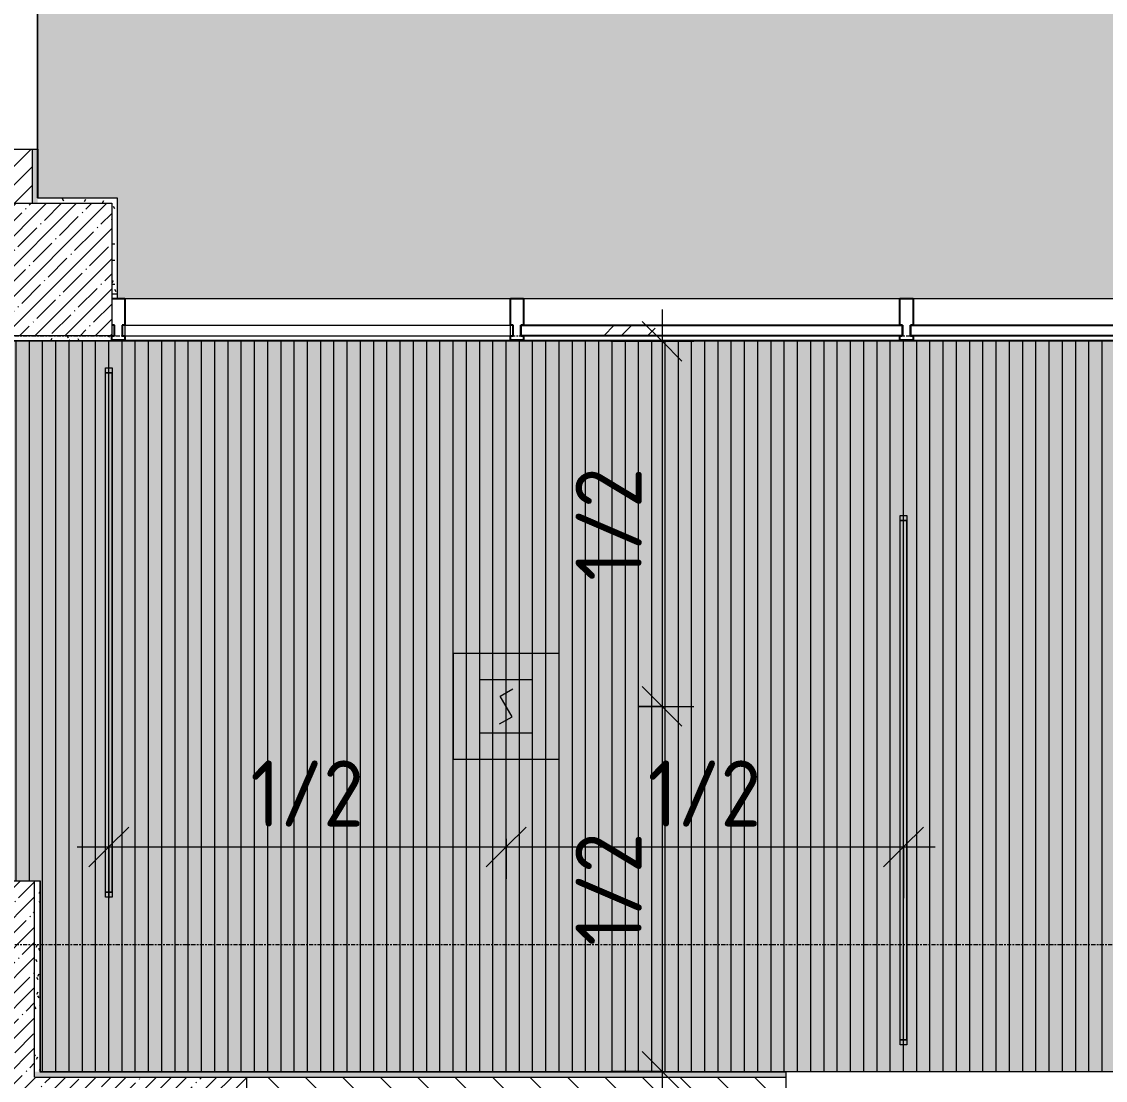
# Model space of a CAD drawing. Header units: millimetres. Extents: x 81548 to 272142, y -8553 to 29000.
# Drawn here: x 100760 to 104851, y 10588 to 14586 of the extents above; entities that cross this region are included whole.
import ezdxf

# ---------------------------------------------------------------- set-up
doc = ezdxf.new("R2010")
doc.units = ezdxf.units.MM
doc.linetypes.add('Осевая', pattern=[31.75, 6.35, -4.7625, 15.875, -4.7625])
for name, color, linetype, lineweight in [('A-ANNO-DIMS', 7, 'Continuous', 9), ('A-ANNO-DIMS-100', 7, 'Continuous', 9), ('A-CLNG-PATT', 7, 'Continuous', 9), ('A-GLAZ-CURT', 7, 'Continuous', 9), ('A-GLAZ-CURT-1', 7, 'Continuous', 25), ('A-GLAZ-CWMG', 7, 'Continuous', 9), ('A-GLAZ-CWMG-1', 7, 'Continuous', 25), ('A-WALL', 7, 'Continuous', 9), ('I-WALL', 7, 'Continuous', 9), ('Q-SPCQ', 7, 'Continuous', 9), ('S-COLS', 7, 'Continuous', 9), ('Оси-2', 7, 'Осевая', 9)]:
    doc.layers.add(name, color=color, linetype=linetype, lineweight=lineweight)
for name, color, linetype, lineweight, true_color in [('A-CLNG-1', 7, 'Continuous', 9, 0xeaeaea), ('A-WALL-1', 7, 'Continuous', 9, 0x3c3c3c), ('A-WALL-FNSH-1', 7, 'Continuous', 9, 0x3c3c3c), ('E-LITE-EQPM-1', 7, 'Continuous', 9, 0xff8080), ('I-WALL-1', 7, 'Continuous', 9, 0x535353), ('Q-SPCQ-4', 1, 'Continuous', 9, 0xff0000), ('S-COLS-1', 9, 'Continuous', 9, 0x808080), ('S-COLS-2', 7, 'Continuous', 9, 0x3c3c3c)]:
    doc.layers.add(name, color=color, linetype=linetype, lineweight=lineweight, true_color=true_color)
doc.layers.add('A-CLNG-PATT-1', color=7, linetype='Continuous', lineweight=9, transparency=1)
doc.styles.add('ISOCPEUR', font='isocpeur.ttf', dxfattribs={"width": 0.9, "height": 250})
doc.dimstyles.new('ISO-2_5_0_9К_БОЛЬШОЙ', dxfattribs={"dimscale": 304.8, "dimtxt": 248.995294, "dimasz": 0.492126, "dimexe": 0.393701, "dimexo": 0.984252, "dimgap": 0, "dimtad": 1, "dimdec": 0, "dimrnd": 10, "dimzin": 0, "dimdsep": 46, "dimtxsty": 'ISOCPEUR', "dimblk1": 'OBLIQUE', "dimblk2": 'OBLIQUE', "dimsah": 1, "dimcen": 0.09, "dimdle": 0.393701, "dimazin": 0, "dimtfac": 1, "dimtdec": 4, "dimtix": 1, "dimtmove": 0, "dimatfit": 3, "dimfxl": 1, "dimtvp": 1, "dimtolj": 1, "dimtzin": 0, "dimarcsym": 2})
pattern_1 = [(45, (0, 0), (-57.024626, 57.024626), []), (45, (57.025, 0), (-57.024626, 57.024626), [100.806, -20.161, 3.353, -16.808])]
pattern_2 = [(0, (0, 0), (121.92, 30.48), [10.058, -81.382, 10.058, -81.382, -487.68]), (0, (0, 0), (121.92, 30.48), [-182.88, 10.058, -172.822, 10.058, -81.382, -213.36]), (0, (0, 0), (121.92, 30.48), [-457.2, 10.058, -50.902, 10.058, -142.342]), (120, (45.72, 15.24), (-87.356454, 90.345817), [10.058, -81.382, 10.058, -81.382, -487.68]), (120, (45.72, 15.24), (-87.356454, 90.345817), [-182.88, 10.058, -172.822, 10.058, -81.382, -213.36]), (120, (45.72, 15.24), (-87.356454, 90.345817), [-457.2, 10.058, -50.902, 10.058, -142.342]), (240, (60.96, 76.2), (-34.563546, -120.825817), [10.058, -81.382, 10.058, -81.382, -487.68]), (240, (60.96, 76.2), (-34.563546, -120.825817), [-182.88, 10.058, -172.822, 10.058, -81.382, -213.36]), (240, (60.96, 76.2), (-34.563546, -120.825817), [-457.2, 10.058, -50.902, 10.058, -142.342])]

# ---------------------------------------------------------------- blocks, each defined once
blk = doc.blocks.new('BSC_Колонна _Прямоугольная - 500х500-17857564-Сводный план потолков 2 этажа в осях 23-33')
at = {"layer": 'S-COLS-1'}
h = blk.add_hatch(dxfattribs=at)
h.set_pattern_fill('FP_17', color=256, style=0, pattern_type=2)
h.set_pattern_definition([(45, (-100850, -13650), (-57.024626, 57.024626), []), (45, (-100792.975, -13650), (-57.024626, 57.024626), [100.806, -20.161, 3.353, -16.808])])
h.paths.add_polyline_path([(-250, -250), (250, -250), (250, 250), (-250, 250), (-250, 37.6)])
at = {"layer": 'S-COLS-2'}
for p, q in [((-250, 250), (250, 250)), ((-250, -250), (-250, 250)), ((250, 250), (250, -250)), ((250, -250), (-250, -250))]:
    blk.add_line(p, q, dxfattribs=at)
blk = doc.blocks.new('Downlight - Strip - 2000 мм-27655400-Сводный план потолков 2 этажа в осях 23-33')
at = {"layer": 'E-LITE-EQPM-1'}
for p, q in [((-1000, -231.3), (-1000, -205.9)), ((-1000, -205.9), (-980.9, -205.9)), ((-980.9, -231.3), (-1000, -231.3)), ((-980.9, -231.3), (-980.9, -205.9)), ((-980.9, -205.9), (981, -205.9)), ((-980.9, -205.9), (-980.9, -231.3)), ((-980.9, -231.3), (-980.9, -205.9)), ((-980.9, -205.9), (-980.9, -231.3)), ((-980.9, -205.9), (981, -205.9)), ((-980.9, -205.9), (981, -205.9)), ((981, -231.3), (-980.9, -231.3)), ((981, -231.3), (-980.9, -231.3)), ((-980.9, -231.3), (981, -231.3)), ((981, -205.9), (981, -231.3)), ((981, -231.3), (981, -205.9)), ((981, -205.9), (1000, -205.9)), ((981, -231.3), (981, -205.9)), ((981, -205.9), (981, -231.3)), ((1000, -231.3), (981, -231.3)), ((1000, -205.9), (1000, -231.3))]:
    blk.add_line(p, q, dxfattribs=at)
blk = doc.blocks.new('Извещатель потолочный - Монтируемые на перекрытии-30351624-Сводный план потолков 2 этажа в осях 23-33')
at = {"layer": 'Q-SPCQ'}
for p, q in [((-300, 300), (-300, -100)), ((100, 300), (-300, 300)), ((100, -100), (100, 300)), ((0, 200), (-200, 200)), ((-200, 200), (-200, 0)), ((-122.5, 139), (-74.9, 166.5)), ((0, 0), (0, 200)), ((-100, 100), (-122.5, 139)), ((-77.5, 61), (-100, 100)), ((-125.1, 33.5), (-77.5, 61)), ((-200, 0), (0, 0)), ((-300, -100), (100, -100))]:
    blk.add_line(p, q, dxfattribs=at)
blk = doc.blocks.new('Прямоугольный импост - Импост структурный с накладкой - 160мм Темный-32426886-Сводный план потолков 2 этажа в осях 23-33')
at = {"layer": 'A-GLAZ-CWMG'}
blk.add_line((104125, 13540), (105500, 13540), dxfattribs=at)
blk = doc.blocks.new('Прямоугольный импост - Импост структурный с накладкой - 160мм Темный-32427021-Сводный план потолков 2 этажа в осях 23-33')
at = {"layer": 'A-GLAZ-CWMG'}
blk.add_line((102655, 13540), (104075, 13540), dxfattribs=at)
blk = doc.blocks.new('Прямоугольный импост - Импост структурный с накладкой - 160мм Темный-30755595-Сводный план потолков 2 этажа в осях 23-33')
at = {"layer": 'A-GLAZ-CWMG-1'}
for p, q in [((-50, 0), (-50, 17)), ((-50, 17), (0, 17)), ((-40, 0), (-50, 0)), ((-40, -40), (-40, 0)), ((0, 0), (-10, 0)), ((-10, 0), (-10, -40)), ((0, 17), (0, 0)), ((-50, -140), (-50, -40)), ((-50, -40), (-40, -40)), ((-10, -40), (0, -40)), ((0, -140), (-50, -140))]:
    blk.add_line(p, q, dxfattribs=at)
blk = doc.blocks.new('Прямоугольный импост - Импост структурный с накладкой - 160мм Темный-32426887-Сводный план потолков 2 этажа в осях 23-33')
at = {"layer": 'A-GLAZ-CWMG'}
for p, q in [((104125, 13540), (105500, 13540)), ((104125, 13383), (105500, 13383))]:
    blk.add_line(p, q, dxfattribs=at)
blk = doc.blocks.new('Системная панель - Стекло - 40мм-32427251-Сводный план потолков 2 этажа в осях 23-33')
at = {"layer": 'A-GLAZ-CURT'}
h = blk.add_hatch(dxfattribs=at)
h.set_pattern_fill('FP_32', color=256, style=0, pattern_type=2)
h.set_pattern_definition([(45, (-104912.5, -13300), (-282.8427, 282.8427), [200, -600]), (45, (-105112.5, -13400), (-282.8427, 282.8427), [600, -200]), (45, (-104712.5, -13500), (-282.8427, 282.8427), [200, -600])])
h.paths.add_polyline_path([(-697.5, 0), (697.5, 0), (697.5, 40), (-697.5, 40)])
at = {"layer": 'A-GLAZ-CURT-1'}
for p, q in [((-697.5, 0), (-697.5, 40)), ((-697.5, 40), (697.5, 40)), ((697.5, 40), (697.5, 0)), ((697.5, 0), (-697.5, 0))]:
    blk.add_line(p, q, dxfattribs=at)
blk = doc.blocks.new('Прямоугольный импост - Импост структурный с накладкой - 160мм Темный-V10-Сводный план потолков 2 этажа в осях 23-33')
at = {"layer": 'A-GLAZ-CWMG'}
blk.add_line((104125, 13540), (105500, 13540), dxfattribs=at)
blk = doc.blocks.new('Прямоугольный импост - Импост структурный с накладкой - 160мм Темный-32427024-Сводный план потолков 2 этажа в осях 23-33')
at = {"layer": 'A-GLAZ-CWMG'}
blk.add_line((101150, 13540), (102605, 13540), dxfattribs=at)
blk = doc.blocks.new('Прямоугольный импост - Импост структурный с накладкой - 160мм Темный-V11-Сводный план потолков 2 этажа в осях 23-33')
at = {"layer": 'A-GLAZ-CWMG'}
for p, q in [((101150, 13540), (102605, 13540)), ((101150, 13440), (101150, 13400)), ((101150, 13440), (102605, 13440)), ((102605, 13400), (102605, 13440)), ((101150, 13400), (102605, 13400)), ((101150, 13383), (102605, 13383))]:
    blk.add_line(p, q, dxfattribs=at)
blk = doc.blocks.new('Системная панель - Стекло - 40мм-32427252-Сводный план потолков 2 этажа в осях 23-33')
at = {"layer": 'A-GLAZ-CURT'}
h = blk.add_hatch(dxfattribs=at)
h.set_pattern_fill('FP_33', color=256, style=0, pattern_type=2)
h.set_pattern_definition([(45, (-103465, -13300), (-282.8427, 282.8427), [200, -600]), (45, (-103665, -13400), (-282.8427, 282.8427), [600, -200]), (45, (-103265, -13500), (-282.8427, 282.8427), [200, -600])])
h.paths.add_polyline_path([(720, 0), (720, 40), (-720, 40), (-720, 0), (276, 0)])
at = {"layer": 'A-GLAZ-CURT-1'}
for p, q in [((-720, 0), (-720, 40)), ((-720, 40), (720, 40)), ((720, 0), (-720, 0)), ((720, 40), (720, 0))]:
    blk.add_line(p, q, dxfattribs=at)
blk = doc.blocks.new('Прямоугольный импост - Импост структурный с накладкой - 160мм Темный-32427244-Сводный план потолков 2 этажа в осях 23-33')
at = {"layer": 'A-GLAZ-CWMG-1'}
for p, q in [((25, 17), (-25, 17)), ((-25, 17), (-25, 0)), ((-25, 0), (-15, 0)), ((-15, 0), (-15, -40)), ((15, 0), (25, 0)), ((15, -40), (15, 0)), ((25, 0), (25, 17)), ((-15, -40), (-25, -40)), ((-25, -40), (-25, -140)), ((25, -40), (15, -40)), ((25, -140), (25, -40)), ((-25, -140), (25, -140))]:
    blk.add_line(p, q, dxfattribs=at)
blk = doc.blocks.new('Прямоугольный импост - Импост структурный с накладкой - 160мм Темный-32427022-Сводный план потолков 2 этажа в осях 23-33')
at = {"layer": 'A-GLAZ-CWMG'}
for p, q in [((102655, 13540), (104075, 13540)), ((102655, 13383), (104075, 13383))]:
    blk.add_line(p, q, dxfattribs=at)
blk = doc.blocks.new('Прямоугольный импост - Импост структурный с накладкой - 160мм Темный-V12-Сводный план потолков 2 этажа в осях 23-33')
at = {"layer": 'A-GLAZ-CWMG'}
blk.add_line((102655, 13540), (104075, 13540), dxfattribs=at)
blk = doc.blocks.new('Прямоугольный импост - Импост структурный с накладкой - 160мм Темный-32427026-Сводный план потолков 2 этажа в осях 23-33')
at = {"layer": 'A-GLAZ-CWMG'}
blk.add_line((101150, 13540), (102605, 13540), dxfattribs=at)
blk = doc.blocks.new('Прямоугольный импост - Импост структурный с накладкой - 160мм Темный-30755591-Сводный план потолков 2 этажа в осях 23-33')
at = {"layer": 'A-GLAZ-CWMG-1'}
for p, q in [((25, 17), (-25, 17)), ((-25, 17), (-25, 0)), ((-25, 0), (-15, 0)), ((-15, 0), (-15, -40)), ((15, 0), (25, 0)), ((15, -40), (15, 0)), ((25, 0), (25, 17)), ((-15, -40), (-25, -40)), ((-25, -40), (-25, -140)), ((25, -40), (15, -40)), ((25, -140), (25, -40)), ((-25, -140), (25, -140))]:
    blk.add_line(p, q, dxfattribs=at)
blk = doc.blocks.new('DIMBLOCK113-Сводный план потолков 2 этажа в осях 23-33')
at = {"layer": 'A-ANNO-DIMS-100'}
for p, q in [((103177.5, 13499), (103177.5, 12000)), ((102983.6, 13379), (103297.5, 13379)), ((103177.5, 13379), (102983.6, 13379)), ((103089, 12000), (103297.5, 12000)), ((103177.5, 12000), (103089, 12000))]:
    blk.add_line(p, q, dxfattribs=at)
at = {"layer": 'A-ANNO-DIMS-100', "lineweight": 20}
for p, q in [((103177.5, 13379), (103102.5, 13454)), ((103177.5, 13379), (103252.5, 13304)), ((103177.5, 12000), (103102.5, 12075)), ((103177.5, 12000), (103252.5, 11925))]:
    blk.add_line(p, q, dxfattribs=at)
at = {"layer": 'A-ANNO-DIMS-100', "color": 0, "insert": (102850.9, 12474), "char_height": 250, "width": 517.144, "attachment_point": 1, "rotation": 90, "line_spacing_factor": 1.149209, "style": 'ISOCPEUR'}
blk.add_mtext('1/2', dxfattribs=at)
blk = doc.blocks.new('_Oblique')
at = {"color": 0, "linetype": 'ByBlock', "lineweight": -2}
blk.add_line((-0.5, -0.5), (0.5, 0.5), dxfattribs=at)
blk = doc.blocks.new('DIMBLOCK114-Сводный план потолков 2 этажа в осях 23-33')
at = {"layer": 'A-ANNO-DIMS-100', "lineweight": 20}
for p, q in [((103177.5, 12000), (103102.5, 12075)), ((103177.5, 12000), (103252.5, 11925)), ((103177.5, 10621), (103102.5, 10696)), ((103177.5, 10621), (103252.5, 10546))]:
    blk.add_line(p, q, dxfattribs=at)
at = {"layer": 'A-ANNO-DIMS-100'}
for p, q in [((103089, 12000), (103297.5, 12000)), ((103177.5, 12000), (103089, 12000)), ((103177.5, 12000), (103177.5, 10501)), ((102983.6, 10621), (103297.5, 10621)), ((103177.5, 10621), (102983.6, 10621))]:
    blk.add_line(p, q, dxfattribs=at)
at = {"layer": 'A-ANNO-DIMS-100', "color": 0, "insert": (102850.9, 11095), "char_height": 250, "width": 517.144, "attachment_point": 1, "rotation": 90, "line_spacing_factor": 1.149209, "style": 'ISOCPEUR'}
blk.add_mtext('1/2', dxfattribs=at)
blk = doc.blocks.new('DIMBLOCK115-Сводный план потолков 2 этажа в осях 23-33')
at = {"layer": 'A-ANNO-DIMS-100'}
for p, q in [((101089, 11275.1), (101089, 11589.1)), ((102589, 11500), (102589, 11349.1)), ((102589, 11469.1), (102589, 11500)), ((100969, 11469.1), (102589, 11469.1)), ((101089, 11469.1), (101089, 11275.1))]:
    blk.add_line(p, q, dxfattribs=at)
at = {"layer": 'A-ANNO-DIMS-100', "lineweight": 20}
for p, q in [((101089, 11469.1), (101164, 11544.1)), ((102589, 11469.1), (102664, 11544.1)), ((101089, 11469.1), (101014, 11394.1)), ((102589, 11469.1), (102514, 11394.1))]:
    blk.add_line(p, q, dxfattribs=at)
at = {"layer": 'A-ANNO-DIMS-100', "color": 0, "insert": (101623.5, 11795.7), "char_height": 250, "width": 517.144, "attachment_point": 1, "line_spacing_factor": 1.149209, "style": 'ISOCPEUR'}
blk.add_mtext('1/2', dxfattribs=at)
blk = doc.blocks.new('DIMBLOCK116-Сводный план потолков 2 этажа в осях 23-33')
at = {"layer": 'A-ANNO-DIMS-100'}
for p, q in [((104089, 11275.1), (104089, 11589.1)), ((102589, 11500), (102589, 11349.1)), ((102589, 11469.1), (102589, 11500)), ((102589, 11469.1), (104209, 11469.1)), ((104089, 11469.1), (104089, 11275.1))]:
    blk.add_line(p, q, dxfattribs=at)
at = {"layer": 'A-ANNO-DIMS-100', "lineweight": 20}
for p, q in [((102589, 11469.1), (102664, 11544.1)), ((104089, 11469.1), (104164, 11544.1)), ((102589, 11469.1), (102514, 11394.1)), ((104089, 11469.1), (104014, 11394.1))]:
    blk.add_line(p, q, dxfattribs=at)
at = {"layer": 'A-ANNO-DIMS-100', "color": 0, "insert": (103123.5, 11795.7), "char_height": 250, "width": 517.144, "attachment_point": 1, "line_spacing_factor": 1.149209, "style": 'ISOCPEUR'}
blk.add_mtext('1/2', dxfattribs=at)

msp = doc.modelspace()

# ---------------------------------------------------------------- hatches: boundary and pattern name
at = {"layer": 'A-CLNG-PATT'}
h = msp.add_hatch(dxfattribs=at)
h.set_pattern_fill('FP_23', color=256, style=0, pattern_type=2)
h.set_pattern_definition([(90, (107289, 14206.21), (50, -3e-15), [])])
h.paths.add_polyline_path([(121189, 10621), (121189, 12429), (120359, 12429), (120359, 13379), (98721, 13379), (98721, 11341), (100830, 11341), (100830, 10621), (120172.3, 10621)])
h.paths.add_polyline_path([(110884.9, 11801.5), (110836.6, 11813.7), (110795.4, 11835.4), (110758.8, 11868.1), (110731.9, 11907.1), (110714.7, 11952.9), (110712.1, 11974.1), (110709, 11951.4), (110692.5, 11907.8), (110665.1, 11868.1), (110629, 11836.2), (110586.3, 11813.7), (110539.5, 11802.2), (110491.3, 11802.2), (110444.5, 11813.7), (110401.8, 11836.2), (110362.9, 11872.1), (110338.3, 11907.8), (110321.2, 11952.9), (110315.4, 12000.8), (110321.2, 12048.6), (110338.3, 12093.7), (110365.7, 12133.4), (110401.8, 12165.3), (110444.5, 12187.8), (110491.3, 12199.3), (110539.5, 12199.3), (110586.3, 12187.8), (110629, 12165.3), (110665.1, 12133.4), (110692.5, 12093.7), (110709.7, 12047.9), (110712.2, 12026.6), (110715.4, 12049.4), (110731.9, 12092.9), (110759.3, 12132.6), (110795.4, 12164.6), (110838.1, 12187), (110884.9, 12198.5), (110933.1, 12198.5), (110979.9, 12187), (111022.6, 12164.6), (111058.7, 12132.6), (111086.1, 12092.9), (111103.2, 12047.9), (111109, 12000), (111103.2, 11952.1), (111086.1, 11907.1), (111058.7, 11867.4), (111022.6, 11835.4), (110979.9, 11813), (110933.1, 11801.5)])
at = {"layer": 'A-CLNG-PATT-1'}
h = msp.add_hatch(color=256, dxfattribs=at)
h.paths.add_polyline_path([(105540, 13540), (105550, 13540), (105550, 13557), (105530, 13557), (105530, 13980), (105550, 13980), (105550, 14000), (105530, 14000), (105530, 14011), (105550, 14011), (105550, 21129), (101171, 21129), (101171, 20749), (100820, 20749), (100820.1, 13920), (101121, 13920), (101121, 13540), (105510, 13540)])
h.paths.add_polyline_path([(109839, 13631), (109839, 14011), (110550, 14011), (110550, 20308), (110330, 20308), (110330, 21129), (108491, 21129), (108490, 20749), (108130, 20749), (108130, 21129), (106070, 21129), (106070, 20749), (106060, 20749), (106060, 14011), (109551, 14011), (109551, 13631), (109833, 13631)])
h = msp.add_hatch(color=256, dxfattribs=at)
h.paths.add_polyline_path([(121190, 10620), (121189, 12430), (120360, 12430), (120359, 13380), (98720, 13379), (98721, 11340), (100829, 11340), (100830, 10620), (121189.5, 10620)])
h.paths.add_polyline_path([(110884.9, 11801.5), (110836.6, 11813.7), (110795.4, 11835.4), (110758.8, 11868.1), (110731.9, 11907.1), (110714.7, 11952.9), (110712.1, 11974.1), (110709, 11951.4), (110692.5, 11907.8), (110665.1, 11868.1), (110629, 11836.2), (110586.3, 11813.7), (110539.5, 11802.2), (110491.3, 11802.2), (110444.5, 11813.7), (110401.8, 11836.2), (110362.9, 11872.1), (110338.3, 11907.8), (110321.2, 11952.9), (110315.4, 12000.8), (110321.2, 12048.6), (110338.3, 12093.7), (110365.7, 12133.4), (110401.8, 12165.3), (110444.5, 12187.8), (110491.3, 12199.3), (110539.5, 12199.3), (110586.3, 12187.8), (110629, 12165.3), (110665.1, 12133.4), (110692.5, 12093.7), (110709.7, 12047.9), (110712.2, 12026.6), (110715.4, 12049.4), (110731.9, 12092.9), (110759.3, 12132.6), (110795.4, 12164.6), (110838.1, 12187), (110884.9, 12198.5), (110933.1, 12198.5), (110979.9, 12187), (111022.6, 12164.6), (111058.7, 12132.6), (111086.1, 12092.9), (111103.2, 12047.9), (111109, 12000), (111103.2, 11952.1), (111086.1, 11907.1), (111058.7, 11867.4), (111022.6, 11835.4), (110979.9, 11813), (110933.1, 11801.5)])
h = msp.add_hatch(color=256, dxfattribs=at)
h.paths.add_polyline_path([(121189, 10621), (121189, 12429), (120359, 12429), (120359, 13379), (98721, 13379), (98721, 11341), (100830, 11341), (100830, 10621), (120172.3, 10621)])
h.paths.add_polyline_path([(110884.9, 11801.5), (110836.6, 11813.7), (110795.4, 11835.4), (110758.8, 11868.1), (110731.9, 11907.1), (110714.7, 11952.9), (110712.1, 11974.1), (110709, 11951.4), (110692.5, 11907.8), (110665.1, 11868.1), (110629, 11836.2), (110586.3, 11813.7), (110539.5, 11802.2), (110491.3, 11802.2), (110444.5, 11813.7), (110401.8, 11836.2), (110362.9, 11872.1), (110338.3, 11907.8), (110321.2, 11952.9), (110315.4, 12000.8), (110321.2, 12048.6), (110338.3, 12093.7), (110365.7, 12133.4), (110401.8, 12165.3), (110444.5, 12187.8), (110491.3, 12199.3), (110539.5, 12199.3), (110586.3, 12187.8), (110629, 12165.3), (110665.1, 12133.4), (110692.5, 12093.7), (110709.7, 12047.9), (110712.2, 12026.6), (110715.4, 12049.4), (110731.9, 12092.9), (110759.3, 12132.6), (110795.4, 12164.6), (110838.1, 12187), (110884.9, 12198.5), (110933.1, 12198.5), (110979.9, 12187), (111022.6, 12164.6), (111058.7, 12132.6), (111086.1, 12092.9), (111103.2, 12047.9), (111109, 12000), (111103.2, 11952.1), (111086.1, 11907.1), (111058.7, 11867.4), (111022.6, 11835.4), (110979.9, 11813), (110933.1, 11801.5)])
at = {"layer": 'I-WALL'}
h = msp.add_hatch(dxfattribs=at)
h.set_pattern_fill('FP_20', color=256, style=0, pattern_type=2)
h.set_pattern_definition(pattern_2)
h.paths.add_polyline_path([(100820, 13900), (100820, 14105), (100800, 14105), (100800, 13900)])
h.paths.add_polyline_path([(100800, 15205), (100820, 15205), (100820, 20755), (100800, 20755), (100800, 15483.5)])
h = msp.add_hatch(dxfattribs=at)
h.set_pattern_fill('FP_5', color=256, style=0, pattern_type=2)
h.set_pattern_definition([(45, (0, 0), (-35.35534, 35.35534), [])])
h.paths.add_polyline_path([(100800, 13900), (100800, 14105), (100720, 14105), (100720, 13900)])
h.paths.add_polyline_path([(100720, 15205), (100800, 15205), (100800, 17530), (100720, 17530), (100720, 15483.5)])
h = msp.add_hatch(dxfattribs=at)
h.set_pattern_fill('FP_20', color=256, style=0, pattern_type=2)
h.set_pattern_definition(pattern_2)
h.paths.add_polyline_path([(101120, 13900), (101120, 13920), (100820, 13920), (100820, 13900), (101100, 13900)])
h = msp.add_hatch(dxfattribs=at)
h.set_pattern_fill('FP_20', color=256, style=0, pattern_type=2)
h.set_pattern_definition(pattern_2)
h.paths.add_polyline_path([(101120, 13557), (101120, 13900), (101100, 13900), (101100, 13557)])
h = msp.add_hatch(dxfattribs=at)
h.set_pattern_fill('FP_20', color=256, style=0, pattern_type=2)
h.set_pattern_definition(pattern_2)
h.paths.add_polyline_path([(100600, 13380), (101100, 13380), (101100, 13400), (98720, 13400), (98720, 13380), (99826, 13380)])
h = msp.add_hatch(dxfattribs=at)
h.set_pattern_fill('FP_2', color=256, style=0, pattern_type=2)
h.set_pattern_definition(pattern_1)
h.paths.add_polyline_path([(100809, 10600), (100809, 11340), (100589, 11340), (100589, 10600)])
h = msp.add_hatch(dxfattribs=at)
h.set_pattern_fill('FP_20', color=256, style=0, pattern_type=2)
h.set_pattern_definition(pattern_2)
h.paths.add_polyline_path([(100809, 10620), (100829, 10621), (100829, 11340), (100809, 11340), (100809, 11320)])
h = msp.add_hatch(dxfattribs=at)
h.set_pattern_fill('FP_2', color=256, style=0, pattern_type=2)
h.set_pattern_definition(pattern_1)
h.paths.add_polyline_path([(101610, 10380), (101610, 10600), (94210, 10600), (94210, 10380), (101097.7, 10380)])
h = msp.add_hatch(dxfattribs=at)
h.set_pattern_fill('FP_20', color=256, style=0, pattern_type=2)
h.set_pattern_definition(pattern_2)
h.paths.add_polyline_path([(121190, 10600), (121189, 10620), (111180, 10620), (111180, 10600), (120172.3, 10600)])
h.paths.add_polyline_path([(109999.2, 10600), (110230, 10600), (110230, 10620), (109105, 10620), (109105, 10600)])
h.paths.add_polyline_path([(107455.9, 10600), (107705, 10600), (107705, 10620), (105095, 10620), (105095, 10600), (107130, 10600)])
h.paths.add_polyline_path([(103645, 10600), (103645, 10620), (100809, 10620), (100809, 10600), (102369.3, 10600)])
h = msp.add_hatch(dxfattribs=at)
h.set_pattern_fill('FP_4', color=256, style=0, pattern_type=2)
h.set_pattern_definition([(135, (0, 0), (-70.71068, -70.71068), [])])
h.paths.add_polyline_path([(107130, 10400), (107130, 10600), (105095, 10600), (105095, 10400), (107110, 10400)])
h.paths.add_polyline_path([(103645, 10400), (103645, 10600), (101610, 10600), (101610, 10400), (102369.3, 10400)])

# ---------------------------------------------------------------- linework, layer by layer
at = {"layer": 'A-CLNG-1'}
for p, q in [((101121, 13920), (101121, 13540)), ((101121, 13540), (101150, 13540)), ((101150, 13540), (105550, 13540)), ((120359, 13379), (98721, 13379)), ((105549.5, 13380), (101100, 13380)), ((98721, 11341), (100830, 11341)), ((100830, 11341), (100830, 10621)), ((100830, 10621), (121189, 10621))]:
    msp.add_line(p, q, dxfattribs=at)
at = {"layer": 'A-WALL'}
for p, q in [((100800, 14105), (100800, 13900)), ((100820, 13920), (100820, 14105)), ((100820, 13920), (101120, 13920)), ((100829, 11340), (98479, 11340)), ((100809, 10600), (100809, 11340)), ((100809, 10600), (103645, 10600)), ((100829, 10620), (103645, 10620))]:
    msp.add_line(p, q, dxfattribs=at)
at = {"layer": 'A-WALL-1'}
for p, q in [((100700, 14105), (100820, 14105)), ((101120, 13920), (101120, 13557)), ((101120, 13557), (101100, 13557)), ((101100, 13380), (98720, 13380)), ((101100, 13400), (101100, 13380)), ((100829, 11340), (100829, 10620)), ((101610, 2915), (101610, 10600)), ((103645, 10620), (103645, 10380))]:
    msp.add_line(p, q, dxfattribs=at)
at = {"layer": 'A-WALL-FNSH-1'}
for p, q in [((100820, 14105), (100821, 14105)), ((100821, 14105), (100821, 13921)), ((100821, 13921), (101121, 13921)), ((101121, 13921), (101121, 13920)), ((101121, 13557), (101120, 13557)), ((101100, 13379), (98721, 13379)), ((101100, 13380), (101100, 13379)), ((100829, 10621), (100830, 10621)), ((100830, 10621), (100830, 10620)), ((103645, 10621), (103645, 10620))]:
    msp.add_line(p, q, dxfattribs=at)
at = {"layer": 'I-WALL-1'}
for p, q in [((100820, 14105), (100820, 15205)), ((100821, 14105), (100821, 15205)), ((105095, 10620), (103645, 10620))]:
    msp.add_line(p, q, dxfattribs=at)
at = {"layer": 'Оси-2'}
for p, q in [((84847.6, 13400), (122138, 13400)), ((84847.6, 11100), (122738, 11100))]:
    msp.add_line(p, q, dxfattribs=at)

# ---------------------------------------------------------------- block references
at = {"layer": 'A-GLAZ-CURT'}
for name, p in [('Системная панель - Стекло - 40мм-32427252-Сводный план потолков 2 этажа в осях 23-33', (103365, 13400)), ('Системная панель - Стекло - 40мм-32427251-Сводный план потолков 2 этажа в осях 23-33', (104812.5, 13400))]:
    msp.add_blockref(name, p, dxfattribs=at)
at = {"layer": 'A-GLAZ-CWMG', "rotation": 180}
msp.add_blockref('Прямоугольный импост - Импост структурный с накладкой - 160мм Темный-30755595-Сводный план потолков 2 этажа в осях 23-33', (101100, 13400), dxfattribs=at)
at = {"layer": 'A-GLAZ-CWMG'}
for name in ['Прямоугольный импост - Импост структурный с накладкой - 160мм Темный-32427024-Сводный план потолков 2 этажа в осях 23-33', 'Прямоугольный импост - Импост структурный с накладкой - 160мм Темный-V11-Сводный план потолков 2 этажа в осях 23-33', 'Прямоугольный импост - Импост структурный с накладкой - 160мм Темный-32427026-Сводный план потолков 2 этажа в осях 23-33', 'Прямоугольный импост - Импост структурный с накладкой - 160мм Темный-32427021-Сводный план потолков 2 этажа в осях 23-33', 'Прямоугольный импост - Импост структурный с накладкой - 160мм Темный-32427022-Сводный план потолков 2 этажа в осях 23-33', 'Прямоугольный импост - Импост структурный с накладкой - 160мм Темный-V12-Сводный план потолков 2 этажа в осях 23-33', 'Прямоугольный импост - Импост структурный с накладкой - 160мм Темный-32426886-Сводный план потолков 2 этажа в осях 23-33', 'Прямоугольный импост - Импост структурный с накладкой - 160мм Темный-32426887-Сводный план потолков 2 этажа в осях 23-33', 'Прямоугольный импост - Импост структурный с накладкой - 160мм Темный-V10-Сводный план потолков 2 этажа в осях 23-33']:
    msp.add_blockref(name, (0, 0), dxfattribs=at)
at = {"layer": 'A-GLAZ-CWMG', "extrusion": (0, 0, -1), "rotation": 180}
for name, p in [('Прямоугольный импост - Импост структурный с накладкой - 160мм Темный-32427244-Сводный план потолков 2 этажа в осях 23-33', (-102630, 13400)), ('Прямоугольный импост - Импост структурный с накладкой - 160мм Темный-30755591-Сводный план потолков 2 этажа в осях 23-33', (-104100, 13400))]:
    msp.add_blockref(name, p, dxfattribs=at)
at = {"layer": 'E-LITE-EQPM-1'}
for p, rotation in [((100870.4, 12279), 89.9999999999999), ((103870.4, 11721), 89.99999999999984)]:
    msp.add_blockref('Downlight - Strip - 2000 мм-27655400-Сводный план потолков 2 этажа в осях 23-33', p, dxfattribs=dict(at, rotation=rotation))
at = {"layer": 'Q-SPCQ-4'}
msp.add_blockref('Извещатель потолочный - Монтируемые на перекрытии-30351624-Сводный план потолков 2 этажа в осях 23-33', (102689, 11900), dxfattribs=at)
at = {"layer": 'S-COLS'}
msp.add_blockref('BSC_Колонна _Прямоугольная - 500х500-17857564-Сводный план потолков 2 этажа в осях 23-33', (100850, 13650), dxfattribs=at)

# ---------------------------------------------------------------- dimensions: what is measured, and where the dimension line sits
at = {"layer": 'A-ANNO-DIMS'}
for base, p1, p2, picture, middle in [((103177.5, 12000), (103283.6, 13379), (102789, 12000), 'DIMBLOCK113-Сводный план потолков 2 этажа в осях 23-33', (103052.5, 12689.5)), ((103177.5, 10621), (102789, 12000), (103283.6, 10621), 'DIMBLOCK114-Сводный план потолков 2 этажа в осях 23-33', (103052.5, 11310.5))]:
    dim = msp.add_linear_dim(base=base, p1=p1, p2=p2, angle=90, text='1/2', dimstyle='ISO-2_5_0_9К_БОЛЬШОЙ', override={"dimpost": '<>', "dimfxl": 1465.016497}, dxfattribs=at)
    dim.commit()
    dim.dimension.update_dxf_attribs({"geometry": picture, "text_midpoint": middle})
for base, p1, p2, picture, middle in [((102589, 11469.1), (101089, 11575.1), (102589, 11800), 'DIMBLOCK115-Сводный план потолков 2 этажа в осях 23-33', (101839, 11594.1)), ((104089, 11469.1), (102589, 11800), (104089, 11575.1), 'DIMBLOCK116-Сводный план потолков 2 этажа в осях 23-33', (103339, 11594.1))]:
    dim = msp.add_linear_dim(base=base, p1=p1, p2=p2, text='1/2', dimstyle='ISO-2_5_0_9К_БОЛЬШОЙ', override={"dimpost": '<>', "dimfxl": 1516.759394}, dxfattribs=at)
    dim.commit()
    dim.dimension.update_dxf_attribs({"geometry": picture, "text_midpoint": middle})

doc.saveas('drawing.dxf')
